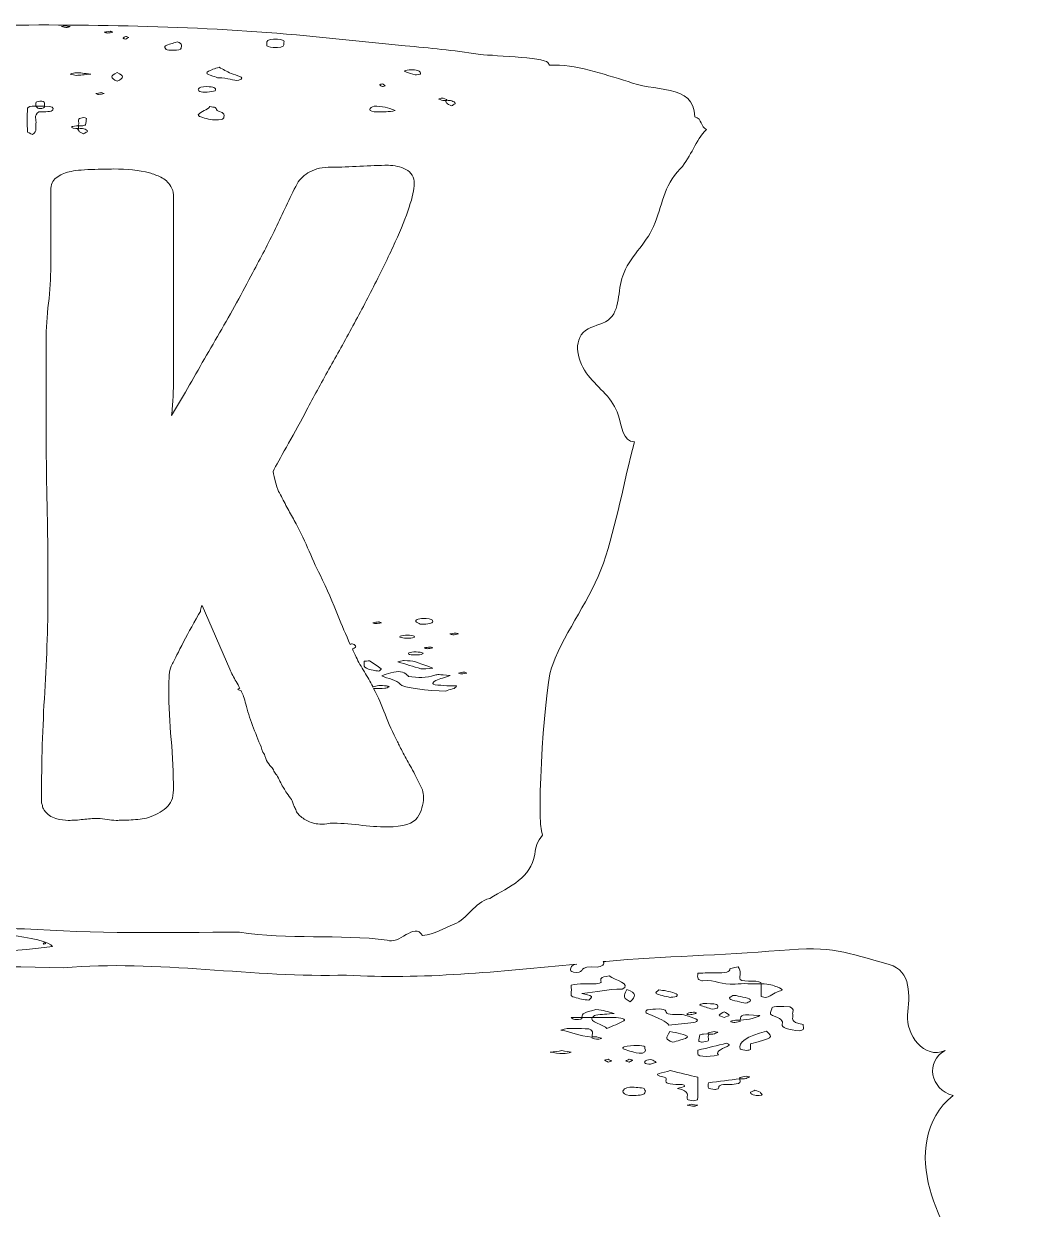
# Model space of a CAD drawing. Header units: inches. Extents: x 67 to 1013, y -929 to -151.
# Drawn here: x 740.3 to 1013, y -473.8 to -151.3 of the extents above; entities that cross this region are included whole.
import ezdxf

# ---------------------------------------------------------------- set-up
doc = ezdxf.new("R2010")
doc.units = ezdxf.units.IN
doc.header["$MEASUREMENT"] = 0
doc.layers.add('Layer 1', color=7, linetype='Continuous')

# ---------------------------------------------------------------- blocks, each defined once
blk = doc.blocks.new('block 4')
at = {"layer": 'Layer 1', "lineweight": 0}
for points, knots in [([(1012.5, -629.96), (1011.78, -626.87), (1009, -625.78), (1007.72, -622.73), (1003.47, -612.53), (999.82, -602.16), (995.98, -591.85), (994.46, -587.78), (992.94, -583.67), (992.43, -579.44), (991.95, -575.42), (992.4, -571.38), (992.85, -567.37), (994.36, -553.92), (995.87, -540.48), (997.38, -527.04), (998.61, -516.02), (999.83, -504.79), (996.82, -493.98), (994.38, -485.2), (989.21, -476.99), (986.76, -468.2), (984.31, -459.42), (985.12, -449.28), (993.08, -442.78), (986.86, -441.22), (985.48, -433.43), (990.93, -430.6), (985.17, -433.14), (980.2, -426.06), (980.72, -420.92), (981.23, -415.78), (981.92, -408.91), (975.68, -407.18), (963.5, -403.83), (960.82, -402.1), (945.95, -403.35), (930.23, -404.68), (914.3, -404.93), (898.63, -406.33), (898.4, -406.35), (898.15, -406.37), (897.92, -406.39), (898.18, -406.67), (898.19, -406.97), (897.77, -407.33), (897.53, -407.53), (896.61, -407.88), (896.32, -407.86), (890.79, -407.46), (893.08, -409.38), (890.63, -409.31), (888.2, -409.24), (889.18, -408.28), (889.28, -407.71), (889.32, -407.45), (890, -407.26), (890.69, -407.06), (870.16, -409.03), (848.07, -411.4), (828.09, -410.04), (803.21, -410.88), (776.37, -405.82), (751.09, -408.07), (730.82, -407.48), (707.94, -407.98), (688.48, -407.47), (655.62, -409.38), (622.65, -410.27), (589.72, -411.23), (558.66, -412.13), (527.84, -415.18), (496.66, -417.37), (462.99, -419.74), (429.22, -421.35), (395.43, -422.2), (363.04, -423.02), (326.98, -419.13), (295.25, -422.81), (296.63, -425.24), (324.65, -427.84), (325.87, -425.93), (322.81, -430.62), (311.11, -427.02), (305.05, -427.63), (281.5, -426.27), (254.71, -426.52), (230.16, -426.72), (213.32, -424.58), (195.42, -426.19), (178.66, -424.55), (174.75, -422.97), (169.22, -429.65), (166.38, -425.74), (162.03, -426.11), (159.04, -427.81), (155.36, -428.85), (150.56, -430.2), (148.48, -434.78), (142.94, -435.87), (135.78, -439.18), (128.67, -441.45), (127.27, -447.88), (127.13, -449.83), (126.44, -451.3), (124.54, -453.11), (127.14, -456.8), (123.5, -497.14), (121.03, -499.45), (116.43, -509.11), (107.6, -517.24), (103.39, -527.02), (98.81, -537.63), (96.21, -549.16), (92.57, -560.02), (96.55, -560.09), (97.08, -564.42), (98.21, -567.4), (99.86, -571.75), (105.03, -574.61), (108.71, -578.13), (112.39, -581.65), (114.24, -587.53), (109.63, -590.3), (107.32, -591.69), (104.06, -591.81), (101.74, -593.18), (97.32, -595.8), (98.49, -601.15), (96.65, -605.23), (94.41, -610.21), (88.61, -613.75), (85.91, -618.62), (82.76, -624.32), (82.66, -629.52), (76.58, -634.31), (72.6, -637.82), (71.41, -641.99), (67.43, -645.04), (69.76, -645.61), (68.74, -647.95), (71.54, -648.5), (71.49, -657.58), (86.7, -655.19), (94.76, -658.1), (103.45, -660.02), (113.04, -662.9), (122.11, -662.52), (122.11, -662.52), (122.7, -663.22), (122.7, -663.22), (123.92, -664.68), (143.84, -665.11), (146.99, -665.5), (155.57, -666.57), (163.86, -667.13), (172.44, -667.79), (190.82, -669.2), (209.1, -670.89), (227.54, -671.8), (264.33, -673.61), (301.23, -673.78), (338.08, -672.98), (412.22, -671.37), (486.09, -665.79), (560.01, -661.39), (624.31, -657.56), (688.81, -654.57), (753.33, -655.83), (790.03, -656.55), (826.77, -658.64), (863.48, -657.11), (899.99, -655.58), (937.35, -651.45), (973.52, -647.1), (978.97, -646.97), (983.95, -647.41), (989.51, -647.54), (992.02, -647.09), (998.41, -652.03), (999.03, -648.37), (1002.67, -650.07), (1004.08, -646.55), (1007.87, -647.08), (1004.65, -642.86), (1011.05, -641.49), (1012.43, -638.11), (1010.37, -635.39), (1013.01, -632.17), (1012.5, -629.96)], [0, 0, 0, 0, 1, 1, 1, 2, 2, 2, 3, 3, 3, 4, 4, 4, 5, 5, 5, 6, 6, 6, 7, 7, 7, 8, 8, 8, 9, 9, 9, 10, 10, 10, 11, 11, 11, 12, 12, 12, 13, 13, 13, 14, 14, 14, 15, 15, 15, 16, 16, 16, 17, 17, 17, 18, 18, 18, 19, 19, 19, 20, 20, 20, 21, 21, 21, 22, 22, 22, 23, 23, 23, 24, 24, 24, 25, 25, 25, 26, 26, 26, 27, 27, 27, 28, 28, 28, 29, 29, 29, 30, 30, 30, 31, 31, 31, 32, 32, 32, 33, 33, 33, 34, 34, 34, 35, 35, 35, 36, 36, 36, 37, 37, 37, 38, 38, 38, 39, 39, 39, 40, 40, 40, 41, 41, 41, 42, 42, 42, 43, 43, 43, 44, 44, 44, 45, 45, 45, 46, 46, 46, 47, 47, 47, 48, 48, 48, 49, 49, 49, 50, 50, 50, 51, 51, 51, 52, 52, 52, 53, 53, 53, 54, 54, 54, 55, 55, 55, 56, 56, 56, 57, 57, 57, 58, 58, 58, 59, 59, 59, 60, 60, 60, 61, 61, 61, 62, 62, 62, 63, 63, 63, 63]), ([(923.64, -409.54), (925.59, -409.49), (926.94, -409.39), (928.25, -409.42), (931.28, -409.49), (932.56, -409.17), (932.34, -408.36), (932.31, -408.24), (933.41, -408.1), (934.62, -407.82), (935.52, -409.05), (934.95, -410.16), (935.15, -411.28), (935.85, -412.05), (941.37, -411.23), (940.87, -412.44), (943.26, -412.36), (944.05, -412.93), (945.26, -413.27), (946.08, -413.5), (946.89, -414.11), (946.49, -414.21), (944.3, -414.75), (944.16, -415.62), (942.05, -416.18), (941.52, -416.03), (940.92, -415.94), (940.91, -415.85), (940.85, -414.71), (940.87, -413.58), (940.87, -412.44), (938.49, -412.44), (935.94, -412.3), (933.78, -412.48), (929.82, -412.81), (928.78, -411.25), (924.94, -411.63), (924.81, -411.65), (923.79, -411.26), (923.71, -411.05), (923.51, -410.58), (923.64, -410.09), (923.64, -409.54)], [0, 0, 0, 0, 1, 1, 1, 2, 2, 2, 3, 3, 3, 4, 4, 4, 5, 5, 5, 6, 6, 6, 7, 7, 7, 8, 8, 8, 9, 9, 9, 10, 10, 10, 11, 11, 11, 12, 12, 12, 13, 13, 13, 14, 14, 14, 14]), ([(889.19, -412.82), (891.29, -412.2), (893.85, -412.57), (896.03, -412.43), (896.61, -412.39), (897.41, -412.12), (897.38, -411.97), (897.12, -410.8), (897, -410.78), (899.52, -410.24), (901.12, -411.46), (905.81, -412.45), (903.07, -413.93), (898.94, -413.68), (896.27, -414.82), (892.11, -415.04), (893.08, -415.32), (894.41, -415.55), (894.71, -415.84), (895.01, -416.14), (894.3, -416.52), (894.03, -416.86), (893.36, -416.78), (892.51, -416.73), (892.04, -416.6), (890.83, -416.25), (889.01, -416.02), (889.15, -415.4), (889.34, -414.52), (889.19, -413.65), (889.19, -412.82)], [0, 0, 0, 0, 1, 1, 1, 2, 2, 2, 3, 3, 3, 4, 4, 4, 5, 5, 5, 6, 6, 6, 7, 7, 7, 8, 8, 8, 9, 9, 9, 10, 10, 10, 10]), ([(905.27, -417.29), (902.5, -416.03), (904.04, -414.96), (904.37, -413.96), (907.18, -414.94), (906.7, -415.94), (905.27, -417.29)], [0, 0, 0, 0, 1, 1, 1, 2, 2, 2, 2]), ([(913.05, -414.11), (913.69, -414.18), (914.48, -414.22), (914.96, -414.34), (916.58, -414.74), (918.74, -415.08), (917.81, -415.84), (917.29, -415.93), (916.29, -416.15), (916.11, -416.11), (914.7, -415.8), (913.12, -415.49), (912.3, -415.08), (911.84, -414.86), (912.75, -414.44), (913.05, -414.11)], [0, 0, 0, 0, 1, 1, 1, 2, 2, 2, 3, 3, 3, 4, 4, 4, 5, 5, 5, 5]), ([(937.08, -417.61), (937, -417.65), (936.25, -417.67), (936.17, -417.64), (934.96, -417.16), (932.1, -416.99), (932.29, -416.26), (932.35, -416.04), (932.84, -415.84), (933.14, -415.63), (933.47, -415.62), (934, -415.57), (934.08, -415.6), (935.3, -416.08), (938.15, -416.25), (937.96, -416.98), (937.91, -417.2), (937.45, -417.41), (937.08, -417.61)], [0, 0, 0, 0, 1, 1, 1, 2, 2, 2, 3, 3, 3, 4, 4, 4, 5, 5, 5, 6, 6, 6, 6]), ([(909.83, -419.55), (909.97, -419.42), (911.3, -419.34), (912.14, -419.28), (913.87, -419.18), (914.98, -419.48), (914.95, -419.85), (914.88, -420.73), (916.68, -420.85), (919.37, -420.81), (920.26, -420.8), (923.72, -422.07), (923.59, -422.35), (923.49, -422.56), (923.14, -422.88), (922.54, -422.96), (920.37, -423.24), (918.05, -423.44), (915.76, -423.68), (915.21, -422.79), (913.09, -421.75), (909.91, -420.54), (909.3, -420.31), (909.52, -419.86), (909.83, -419.55)], [0, 0, 0, 0, 1, 1, 1, 2, 2, 2, 3, 3, 3, 4, 4, 4, 5, 5, 5, 6, 6, 6, 7, 7, 7, 8, 8, 8, 8]), ([(928.99, -418.99), (928.97, -419.08), (928.38, -419.16), (927.64, -419.36), (926.48, -419), (925.23, -418.65), (924.23, -418.26), (924.03, -418.18), (924.81, -417.78), (925.07, -417.79), (926.34, -417.81), (928.02, -417.82), (928.72, -418.03), (929.37, -418.22), (929.04, -418.66), (928.99, -418.99)], [0, 0, 0, 0, 1, 1, 1, 2, 2, 2, 3, 3, 3, 4, 4, 4, 5, 5, 5, 5]), ([(949.46, -420.82), (949.71, -421.77), (948.35, -422.82), (952.35, -423.48), (951.92, -424.06), (953.31, -424.71), (951.43, -425.24), (948.37, -424.87), (946.17, -424.36), (946.62, -423.39), (947.03, -422.5), (946.11, -421.79), (943.94, -421.06), (942.8, -420.67), (943.7, -419.86), (943.75, -419.24), (943.81, -418.57), (943.84, -418.57), (948.68, -418.68), (950.22, -419.36), (949.27, -420.1), (949.46, -420.82)], [0, 0, 0, 0, 1, 1, 1, 2, 2, 2, 3, 3, 3, 4, 4, 4, 5, 5, 5, 6, 6, 6, 7, 7, 7, 7]), ([(898.92, -424.6), (898.18, -423.48), (893.88, -422.77), (894.94, -421.56), (894.94, -421.56), (892.07, -421.56), (892.07, -421.56), (892.17, -421.93), (891.88, -422.26), (890.16, -422.16), (889.69, -422.13), (889.51, -421.77), (889.19, -421.56), (889.19, -421.56), (892.07, -421.56), (892.07, -421.56), (892.39, -420.41), (892.39, -420.41), (895.89, -419.4), (898.15, -419.52), (899.06, -420.08), (900.91, -420.49), (899.1, -420.65), (897.41, -420.75), (895.92, -420.95), (895.35, -421.03), (895.25, -421.35), (894.94, -421.56), (896.84, -421.56), (898.75, -421.55), (900.65, -421.56), (902.72, -421.57), (904.35, -422.1), (903.52, -422.52), (902.14, -423.21), (900.56, -423.87), (898.92, -424.6)], [0, 0, 0, 0, 1, 1, 1, 2, 2, 2, 3, 3, 3, 4, 4, 4, 5, 5, 5, 6, 6, 6, 7, 7, 7, 8, 8, 8, 9, 9, 9, 10, 10, 10, 11, 11, 11, 12, 12, 12, 12]), ([(920.81, -420.47), (921.25, -420.32), (921.89, -420.22), (922.44, -420.1), (922.78, -420.19), (923.39, -420.31), (923.33, -420.34), (922.99, -420.5), (922.56, -420.67), (922.02, -420.79), (921.77, -420.84), (921.03, -420.84), (920.82, -420.78), (920.61, -420.73), (920.6, -420.53), (920.81, -420.47)], [0, 0, 0, 0, 1, 1, 1, 2, 2, 2, 3, 3, 3, 4, 4, 4, 5, 5, 5, 5]), ([(929.48, -420.98), (929.62, -420.66), (930.34, -420.35), (930.82, -420.04), (931.3, -420.35), (932.02, -420.66), (932.16, -420.98), (932.23, -421.16), (931.3, -421.36), (930.82, -421.56), (930.34, -421.36), (929.41, -421.16), (929.48, -420.98)], [0, 0, 0, 0, 1, 1, 1, 2, 2, 2, 3, 3, 3, 4, 4, 4, 4]), ([(935.13, -422.65), (934.56, -422.77), (933.7, -423.02), (933.47, -422.98), (931.75, -422.72), (932.93, -422.5), (933.87, -422.32), (934.15, -422.27), (934.87, -422.27), (935.08, -422.33), (935.29, -422.38), (935.13, -422.54), (935.13, -422.65)], [0, 0, 0, 0, 1, 1, 1, 2, 2, 2, 3, 3, 3, 4, 4, 4, 4]), ([(935.13, -422.32), (935.43, -420.7), (935.43, -420.7), (940.52, -421.08), (939.28, -421.66), (937.9, -422.2), (935.13, -422.32)], [0, 0, 0, 0, 1, 1, 1, 2, 2, 2, 2]), ([(893.96, -424.71), (895.76, -425.36), (894.66, -426.1), (894.97, -426.89), (894.98, -426.89), (894.98, -426.89), (894.98, -426.88), (895.2, -426.83), (895.79, -426.87), (896.22, -426.87), (896.66, -427.02), (897.6, -427.25), (897.46, -427.31), (896.45, -427.76), (895.63, -427.45), (894.97, -427.2), (894.82, -427.15), (894.82, -427.05), (894.89, -426.97), (891.11, -426.53), (889.31, -425.6), (886.42, -425.01), (888.56, -424.22), (891.37, -424.67), (893.96, -424.71)], [0, 0, 0, 0, 1, 1, 1, 2, 2, 2, 3, 3, 3, 4, 4, 4, 5, 5, 5, 6, 6, 6, 7, 7, 7, 8, 8, 8, 8]), ([(916.08, -425.37), (917.14, -425.61), (918.11, -425.79), (918.94, -426.01), (921.57, -426.72), (921.46, -426.99), (918.74, -427.79), (918.12, -427.97), (917.44, -428.13), (916.78, -428.31), (914.81, -427.39), (914.79, -427.39), (916.08, -425.37)], [0, 0, 0, 0, 1, 1, 1, 2, 2, 2, 3, 3, 3, 4, 4, 4, 4]), ([(929.07, -425.65), (928.73, -425.82), (928.3, -425.98), (927.77, -426.1), (927.51, -426.16), (926.78, -426.16), (926.56, -426.1), (926.35, -426.04), (926.34, -425.85), (926.55, -425.78), (926.99, -425.64), (927.63, -425.53), (928.19, -425.41), (928.52, -425.5), (929.13, -425.63), (929.07, -425.65)], [0, 0, 0, 0, 1, 1, 1, 2, 2, 2, 3, 3, 3, 4, 4, 4, 5, 5, 5, 5]), ([(938, -428.77), (938, -429.28), (938.05, -429.78), (937.95, -430.29), (937.94, -430.38), (937.19, -430.56), (937.01, -430.54), (936.33, -430.47), (935.25, -430.35), (935.2, -430.22), (934.49, -428.29), (936.96, -426.68), (942.36, -425.34), (944.17, -427.09), (944.17, -427.09), (938, -428.77)], [0, 0, 0, 0, 1, 1, 1, 2, 2, 2, 3, 3, 3, 4, 4, 4, 5, 5, 5, 5]), ([(923.63, -431.48), (923.69, -431.11), (923.64, -430.75), (923.64, -430.5), (926.44, -429.82), (928.99, -429.2), (931.42, -428.6), (931.6, -428.71), (932.41, -428.97), (932.18, -429.12), (930.88, -429.98), (928.17, -430.71), (929.23, -431.77), (929.29, -431.83), (927.15, -432.14), (925.99, -432.16), (924.51, -432.19), (923.56, -431.93), (923.63, -431.48)], [0, 0, 0, 0, 1, 1, 1, 2, 2, 2, 3, 3, 3, 4, 4, 4, 5, 5, 5, 6, 6, 6, 6]), ([(925.16, -426.12), (926.5, -425.98), (926.87, -426.11), (926.55, -426.47), (926.35, -426.7), (926.52, -426.95), (926.52, -427.19), (926.52, -427.43), (926.73, -427.69), (926.45, -427.91), (926.23, -428.08), (925.42, -428.2), (924.81, -428.31), (924.75, -428.32), (923.92, -428.16), (923.93, -428.07), (923.94, -427.5), (924.03, -426.92), (924.21, -426.35), (924.24, -426.27), (924.77, -426.16), (925.16, -426.12)], [0, 0, 0, 0, 1, 1, 1, 2, 2, 2, 3, 3, 3, 4, 4, 4, 5, 5, 5, 6, 6, 6, 7, 7, 7, 7]), ([(886.68, -430.61), (887.74, -430.79), (888.47, -430.92), (889.19, -431.05), (888.47, -431.17), (887.69, -431.42), (887.03, -431.4), (885.8, -431.36), (884.64, -431.17), (883.45, -431.05), (884.58, -430.89), (885.71, -430.74), (886.68, -430.61)], [0, 0, 0, 0, 1, 1, 1, 2, 2, 2, 3, 3, 3, 4, 4, 4, 4]), ([(909.19, -429.54), (909.18, -430.13), (909.88, -430.75), (908.61, -431.33), (905.98, -431.2), (905.03, -430.63), (903.62, -430.24), (903.16, -430.11), (903.19, -429.65), (903.65, -429.55), (904.58, -429.34), (905.94, -429.21), (907.17, -429.17), (907.82, -429.16), (909.19, -429.41), (909.19, -429.54)], [0, 0, 0, 0, 1, 1, 1, 2, 2, 2, 3, 3, 3, 4, 4, 4, 5, 5, 5, 5]), ([(900.14, -433.45), (900.19, -433.52), (899.56, -433.62), (899.24, -433.7), (898.9, -433.54), (898.55, -433.37), (898.22, -433.21), (898.61, -433.11), (898.92, -433.03), (899.24, -432.94), (899.56, -433.11), (899.99, -433.28), (900.14, -433.45)], [0, 0, 0, 0, 1, 1, 1, 2, 2, 2, 3, 3, 3, 4, 4, 4, 4]), ([(904.09, -433.45), (904.24, -433.28), (904.67, -433.11), (904.98, -432.94), (905.3, -433.03), (905.62, -433.11), (906.01, -433.21), (905.67, -433.37), (905.33, -433.54), (904.98, -433.7), (904.67, -433.62), (904.03, -433.52), (904.09, -433.45)], [0, 0, 0, 0, 1, 1, 1, 2, 2, 2, 3, 3, 3, 4, 4, 4, 4]), ([(910.22, -433.09), (910.44, -433.04), (911.08, -433.04), (911.14, -433.07), (911.55, -433.27), (911.84, -433.48), (912.36, -433.81), (911.75, -433.97), (910.78, -434.35), (910.31, -434.31), (908.76, -434.18), (908.78, -433.37), (910.22, -433.09)], [0, 0, 0, 0, 1, 1, 1, 2, 2, 2, 3, 3, 3, 4, 4, 4, 4]), ([(923.6, -443.95), (923.6, -444.03), (922.95, -444.11), (922.53, -444.22), (922, -444.12), (920.89, -444.03), (920.85, -443.91), (920.48, -442.85), (921.81, -441.7), (918.11, -440.86), (918.78, -440.69), (919.66, -440.53), (920.04, -440.32), (920.25, -440.2), (919.66, -439.82), (919.42, -439.82), (916.88, -439.81), (914.76, -439.75), (914.99, -438.84), (915.09, -438.49), (915.26, -437.94), (914.52, -437.8), (910.27, -436.96), (914.43, -436.66), (916.15, -436.02), (918.96, -436.71), (921.39, -437.3), (923.64, -437.85), (923.64, -439.94), (923.66, -441.94), (923.6, -443.95)], [0, 0, 0, 0, 1, 1, 1, 2, 2, 2, 3, 3, 3, 4, 4, 4, 5, 5, 5, 6, 6, 6, 7, 7, 7, 8, 8, 8, 9, 9, 9, 10, 10, 10, 10]), ([(926.52, -439.36), (929.57, -438.97), (932.33, -438.61), (935.13, -438.24), (934.92, -438.94), (936.35, -439.82), (931.45, -439.81), (928.99, -439.8), (929.47, -440.49), (929.21, -440.95), (929.16, -441.05), (928.36, -441.22), (928.28, -441.2), (927.64, -441.09), (926.66, -440.96), (926.59, -440.8), (926.38, -440.32), (926.52, -439.82), (926.52, -439.36)], [0, 0, 0, 0, 1, 1, 1, 2, 2, 2, 3, 3, 3, 4, 4, 4, 5, 5, 5, 6, 6, 6, 6]), ([(935.16, -437.93), (935.6, -437.78), (936.24, -437.68), (936.8, -437.56), (937.13, -437.65), (937.74, -437.77), (937.68, -437.8), (937.34, -437.97), (936.92, -438.13), (936.38, -438.25), (936.13, -438.31), (935.39, -438.3), (935.17, -438.25), (934.96, -438.19), (934.96, -438), (935.16, -437.93)], [0, 0, 0, 0, 1, 1, 1, 2, 2, 2, 3, 3, 3, 4, 4, 4, 5, 5, 5, 5]), ([(905.11, -440.57), (905.94, -440.45), (907.71, -440.65), (908.79, -440.83), (909.29, -440.91), (909.15, -441.26), (909.37, -441.63), (909.24, -441.86), (909.44, -442.31), (908.69, -442.53), (907.98, -442.75), (905.86, -442.91), (905.06, -442.78), (902.64, -442.4), (902.68, -440.93), (905.11, -440.57)], [0, 0, 0, 0, 1, 1, 1, 2, 2, 2, 3, 3, 3, 4, 4, 4, 5, 5, 5, 5]), ([(939.55, -442.79), (938.95, -442.77), (938.44, -442.48), (938.03, -442.29), (937.84, -442.2), (938, -442.06), (938, -441.94), (938.39, -441.75), (938.79, -441.55), (939.19, -441.36), (939.75, -441.61), (940.72, -441.86), (940.74, -442.11), (940.77, -442.32), (942.2, -442.9), (939.55, -442.79)], [0, 0, 0, 0, 1, 1, 1, 2, 2, 2, 3, 3, 3, 4, 4, 4, 5, 5, 5, 5]), ([(923.64, -445.47), (923.33, -445.56), (922.94, -445.72), (922.7, -445.71), (922.03, -445.67), (921.41, -445.56), (920.77, -445.47), (921.09, -445.39), (921.41, -445.3), (921.8, -445.2), (922.4, -445.29), (923.02, -445.38), (923.64, -445.47)], [0, 0, 0, 0, 1, 1, 1, 2, 2, 2, 3, 3, 3, 4, 4, 4, 4])]:
    blk.add_open_spline(points, degree=3, knots=knots, dxfattribs=at)
blk = doc.blocks.new('block 5')
at = {"layer": 'Layer 1', "lineweight": 0}
for points, knots in [([(922.82, -176.57), (922.86, -167.49), (910.98, -169.88), (904.68, -166.97), (897.9, -165.05), (890.41, -162.17), (883.32, -162.55), (883.32, -162.55), (882.87, -161.85), (882.87, -161.85), (881.91, -160.38), (866.35, -159.96), (863.89, -159.57), (857.2, -158.5), (850.72, -157.94), (844.02, -157.28), (829.67, -155.87), (815.39, -154.18), (800.99, -153.27), (772.25, -151.46), (743.44, -151.28), (714.66, -152.09), (691.28, -152.74), (667.94, -154.05), (644.62, -155.66), (646.28, -155.84), (647.06, -156.32), (648.08, -156.67), (648.45, -156.8), (648.43, -157.26), (648.06, -157.37), (647.3, -157.57), (646.2, -157.71), (645.2, -157.74), (644.67, -157.76), (643.56, -157.5), (643.57, -157.37), (643.57, -156.83), (643.1, -156.25), (643.86, -155.71), (609.66, -158.07), (575.51, -161.07), (541.34, -163.68), (491.12, -167.51), (440.75, -170.49), (390.36, -169.23), (361.7, -168.52), (333.01, -166.43), (304.34, -167.96), (275.82, -169.48), (246.65, -173.62), (218.4, -177.96), (214.14, -178.09), (210.26, -177.66), (205.91, -177.53), (203.95, -177.97), (198.96, -173.04), (198.48, -176.7), (195.63, -175), (194.53, -178.52), (191.58, -177.99), (194.09, -182.21), (189.09, -183.58), (188.02, -186.96), (189.62, -189.68), (187.56, -192.9), (187.96, -195.11), (188.52, -198.19), (190.69, -199.29), (191.69, -202.34), (195.01, -212.53), (197.86, -222.91), (200.86, -233.21), (201.33, -234.85), (201.8, -236.49), (202.22, -238.14), (203.21, -237.74), (204.2, -237.33), (205.28, -236.89), (207.37, -237.82), (206.35, -238.59), (206.72, -239.47), (205.58, -239.19), (204.69, -238.99), (203.87, -238.77), (203.33, -238.63), (202.85, -238.45), (202.25, -238.25), (202.87, -240.68), (203.4, -243.13), (203.63, -245.63), (204, -249.64), (203.65, -253.69), (203.3, -257.7), (202.12, -271.14), (200.95, -284.59), (199.77, -298.03), (198.81, -309.05), (197.85, -320.27), (200.2, -331.08), (202.11, -339.87), (206.15, -348.08), (208.06, -356.87), (209.97, -365.65), (209.34, -375.79), (203.12, -382.28), (207.98, -383.85), (209.06, -391.64), (204.81, -394.47), (209.3, -391.93), (213.18, -399.01), (212.78, -404.15), (212.38, -409.29), (211.84, -416.16), (216.71, -417.88), (226.23, -421.24), (228.32, -422.97), (239.93, -421.72), (252.21, -420.39), (264.65, -420.13), (276.89, -418.74), (294.6, -416.73), (314.34, -413.49), (331.98, -415.03), (351.41, -414.19), (372.37, -419.25), (392.11, -416.99), (407.94, -417.58), (425.81, -417.09), (441.01, -417.6), (466.67, -415.69), (492.42, -414.79), (518.13, -413.84), (542.39, -412.94), (566.46, -409.89), (590.81, -407.7), (617.11, -405.33), (643.48, -403.72), (669.87, -402.87), (695.17, -402.05), (723.33, -405.94), (748.11, -402.26), (747.03, -399.83), (725.15, -397.22), (724.2, -399.13), (726.58, -394.45), (735.72, -398.04), (740.45, -397.44), (758.84, -398.8), (779.77, -398.55), (798.94, -398.35), (812.09, -400.49), (826.07, -398.88), (839.16, -400.52), (842.21, -402.1), (846.53, -395.42), (848.75, -399.33), (852.15, -398.96), (854.49, -397.25), (857.36, -396.22), (861.1, -394.86), (862.73, -390.29), (867.06, -389.2), (872.65, -385.89), (878.2, -383.61), (879.3, -377.19), (879.4, -375.23), (879.95, -373.76), (881.43, -371.96), (879.4, -368.27), (882.24, -327.93), (884.17, -325.62), (887.76, -315.96), (894.66, -307.83), (897.95, -298.04), (901.52, -287.43), (903.56, -275.91), (906.39, -265.05), (903.29, -264.98), (902.87, -260.65), (901.99, -257.67), (900.7, -253.31), (896.66, -250.46), (893.79, -246.94), (890.92, -243.42), (889.47, -237.54), (893.07, -234.76), (894.88, -233.37), (897.42, -233.26), (899.23, -231.89), (902.69, -229.27), (901.77, -223.92), (903.21, -219.83), (904.96, -214.85), (909.49, -211.32), (911.59, -206.44), (914.05, -200.74), (914.14, -195.54), (918.88, -190.76), (921.99, -187.25), (922.92, -183.08), (926.03, -180.02), (924.21, -179.45), (925, -177.12), (922.82, -176.57)], [0, 0, 0, 0, 1, 1, 1, 2, 2, 2, 3, 3, 3, 4, 4, 4, 5, 5, 5, 6, 6, 6, 7, 7, 7, 8, 8, 8, 9, 9, 9, 10, 10, 10, 11, 11, 11, 12, 12, 12, 13, 13, 13, 14, 14, 14, 15, 15, 15, 16, 16, 16, 17, 17, 17, 18, 18, 18, 19, 19, 19, 20, 20, 20, 21, 21, 21, 22, 22, 22, 23, 23, 23, 24, 24, 24, 25, 25, 25, 26, 26, 26, 27, 27, 27, 28, 28, 28, 29, 29, 29, 30, 30, 30, 31, 31, 31, 32, 32, 32, 33, 33, 33, 34, 34, 34, 35, 35, 35, 36, 36, 36, 37, 37, 37, 38, 38, 38, 39, 39, 39, 40, 40, 40, 41, 41, 41, 42, 42, 42, 43, 43, 43, 44, 44, 44, 45, 45, 45, 46, 46, 46, 47, 47, 47, 48, 48, 48, 49, 49, 49, 50, 50, 50, 51, 51, 51, 52, 52, 52, 53, 53, 53, 54, 54, 54, 55, 55, 55, 56, 56, 56, 57, 57, 57, 58, 58, 58, 59, 59, 59, 60, 60, 60, 61, 61, 61, 62, 62, 62, 63, 63, 63, 64, 64, 64, 65, 65, 65, 66, 66, 66, 67, 67, 67, 68, 68, 68, 68]), ([(751.31, -151.83), (751.86, -151.87), (752.35, -151.99), (752.87, -152.07), (752.61, -152.16), (752.35, -152.24), (752.04, -152.34), (751.56, -152.25), (751.05, -152.16), (750.54, -152.07), (750.8, -151.99), (751.12, -151.82), (751.31, -151.83)], [0, 0, 0, 0, 1, 1, 1, 2, 2, 2, 3, 3, 3, 4, 4, 4, 4]), ([(763.74, -153.35), (763.93, -153.34), (764.25, -153.5), (764.51, -153.59), (763.99, -153.67), (763.49, -153.79), (762.95, -153.83), (762.75, -153.84), (762.44, -153.67), (762.18, -153.59), (762.7, -153.5), (763.2, -153.39), (763.74, -153.35)], [0, 0, 0, 0, 1, 1, 1, 2, 2, 2, 3, 3, 3, 4, 4, 4, 4]), ([(768, -154.73), (768.26, -154.81), (768.52, -154.9), (768.83, -155), (768.56, -155.16), (768.28, -155.32), (768, -155.49), (767.74, -155.4), (767.23, -155.3), (767.27, -155.24), (767.39, -155.06), (767.74, -154.9), (768, -154.73)], [0, 0, 0, 0, 1, 1, 1, 2, 2, 2, 3, 3, 3, 4, 4, 4, 4]), ([(778.86, -157.3), (779.6, -156.9), (780.9, -156.59), (781.96, -156.25), (783.82, -156.7), (783.07, -157.36), (783.07, -157.93), (783.07, -158.31), (782.28, -158.61), (780.89, -158.52), (780.21, -158.48), (779.15, -158.42), (779.01, -158.28), (778.68, -157.98), (778.42, -157.55), (778.86, -157.3)], [0, 0, 0, 0, 1, 1, 1, 2, 2, 2, 3, 3, 3, 4, 4, 4, 5, 5, 5, 5]), ([(806.4, -156.63), (806.4, -156.5), (806.38, -156.38), (806.41, -156.25), (806.5, -155.69), (807.66, -155.37), (809.3, -155.49), (810.46, -155.58), (811.27, -155.79), (811.08, -156.25), (810.97, -156.5), (811.09, -156.75), (811.05, -157), (810.97, -157.56), (809.8, -157.88), (808.16, -157.76), (807, -157.67), (806.15, -157.46), (806.39, -157), (806.46, -156.88), (806.4, -156.75), (806.4, -156.63)], [0, 0, 0, 0, 1, 1, 1, 2, 2, 2, 3, 3, 3, 4, 4, 4, 5, 5, 5, 6, 6, 6, 7, 7, 7, 7]), ([(791.75, -163.69), (792.27, -163.5), (792.83, -163.33), (793.43, -163.14), (794.5, -163.7), (795.47, -164.29), (796.66, -164.82), (797.9, -165.38), (801.02, -165.86), (798.79, -166.6), (797.42, -167.05), (795.71, -165.83), (793.34, -166.01), (792.95, -166.04), (792.32, -165.67), (791.72, -165.51), (789.54, -164.94), (789.56, -164.47), (791.75, -163.69)], [0, 0, 0, 0, 1, 1, 1, 2, 2, 2, 3, 3, 3, 4, 4, 4, 5, 5, 5, 6, 6, 6, 6]), ([(847.5, -164.01), (848.14, -164.19), (848.15, -164.64), (848.22, -164.98), (848.23, -165.05), (846.99, -165.25), (846.76, -165.2), (845.86, -164.99), (845.13, -164.71), (844.35, -164.45), (844.12, -164.37), (843.93, -164.28), (843.72, -164.19), (844.83, -163.77), (846.3, -163.66), (847.5, -164.01)], [0, 0, 0, 0, 1, 1, 1, 2, 2, 2, 3, 3, 3, 4, 4, 4, 5, 5, 5, 5]), ([(758.56, -164.98), (756.62, -165.17), (755.63, -165.32), (754.63, -165.33), (754.06, -165.34), (753.46, -165.1), (752.87, -164.98), (753.46, -164.85), (754.06, -164.62), (754.63, -164.62), (755.63, -164.63), (756.61, -164.79), (758.56, -164.98)], [0, 0, 0, 0, 1, 1, 1, 2, 2, 2, 3, 3, 3, 4, 4, 4, 4]), ([(765.67, -164.59), (767.62, -165.36), (767.62, -166.12), (765.67, -166.89), (763.72, -166.12), (763.72, -165.36), (765.67, -164.59)], [0, 0, 0, 0, 1, 1, 1, 2, 2, 2, 2]), ([(837.82, -167.63), (838.08, -167.8), (838.43, -167.97), (838.55, -168.14), (838.59, -168.21), (838.08, -168.31), (837.82, -168.39), (837.56, -168.23), (837.22, -168.06), (837.1, -167.88), (837.05, -167.82), (837.56, -167.72), (837.82, -167.63)], [0, 0, 0, 0, 1, 1, 1, 2, 2, 2, 3, 3, 3, 4, 4, 4, 4]), ([(761.35, -170.02), (761.66, -170.12), (761.92, -170.21), (762.18, -170.29), (761.66, -170.38), (761.17, -170.49), (760.62, -170.53), (760.43, -170.54), (760.11, -170.38), (759.85, -170.29), (760.36, -170.2), (760.86, -170.11), (761.35, -170.02)], [0, 0, 0, 0, 1, 1, 1, 2, 2, 2, 3, 3, 3, 4, 4, 4, 4]), ([(787.81, -168.98), (788.02, -168.6), (788.63, -168.35), (790.08, -168.38), (791.84, -168.43), (792.69, -168.73), (792.36, -169.51), (791.82, -169.61), (791.01, -169.86), (790.13, -169.89), (788.39, -169.96), (787.46, -169.57), (787.81, -168.98)], [0, 0, 0, 0, 1, 1, 1, 2, 2, 2, 3, 3, 3, 4, 4, 4, 4]), ([(743.57, -178.48), (743.34, -179.42), (744.08, -180.41), (742.67, -181.46), (741.97, -181.08), (741.29, -180.88), (741.28, -180.68), (741.2, -178.55), (741.18, -176.43), (741.28, -174.3), (741.3, -173.91), (742.11, -173.62), (743.56, -173.71), (743.56, -173.34), (743.44, -172.96), (743.63, -172.6), (743.7, -172.48), (744.59, -172.38), (745.14, -172.34), (745.31, -172.32), (745.83, -172.5), (745.85, -172.59), (745.94, -172.96), (745.89, -173.34), (745.89, -173.71), (748.14, -173.65), (748.39, -174.17), (748.17, -174.67), (747.88, -175.33), (746.11, -175.24), (744.4, -175.24), (742.8, -176.27), (743.84, -177.4), (743.57, -178.48)], [0, 0, 0, 0, 1, 1, 1, 2, 2, 2, 3, 3, 3, 4, 4, 4, 5, 5, 5, 6, 6, 6, 7, 7, 7, 8, 8, 8, 9, 9, 9, 10, 10, 10, 11, 11, 11, 11]), ([(790.87, -173.84), (791.39, -173.93), (792.19, -173.97), (792.38, -174.11), (792.81, -174.41), (792.61, -174.9), (793.27, -175.07), (795.09, -175.54), (794.83, -176.13), (794.73, -176.72), (794.7, -176.94), (794.43, -177.29), (794.01, -177.33), (793.08, -177.44), (791.56, -177.54), (791.06, -177.38), (789.8, -176.98), (787.78, -176.72), (787.73, -176.04), (788.41, -175.22), (790.28, -174.63), (790.87, -173.84)], [0, 0, 0, 0, 1, 1, 1, 2, 2, 2, 3, 3, 3, 4, 4, 4, 5, 5, 5, 6, 6, 6, 7, 7, 7, 7]), ([(835.63, -173.75), (836.38, -173.64), (837.72, -173.82), (838.59, -173.99), (839.53, -174.17), (840.22, -174.49), (841.32, -174.85), (839.57, -175.42), (837.99, -175.15), (836.58, -175.23), (835.17, -175.3), (834.38, -175.01), (834.41, -174.63), (834.44, -174.32), (834.93, -173.85), (835.63, -173.75)], [0, 0, 0, 0, 1, 1, 1, 2, 2, 2, 3, 3, 3, 4, 4, 4, 5, 5, 5, 5]), ([(855.25, -171.86), (855.42, -171.93), (855.41, -172.12), (855.24, -172.18), (855.07, -172.23), (854.59, -172.19), (854.24, -172.19), (853.88, -172.04), (853.12, -171.81), (853.23, -171.75), (854.05, -171.3), (854.71, -171.61), (855.25, -171.86)], [0, 0, 0, 0, 1, 1, 1, 2, 2, 2, 3, 3, 3, 4, 4, 4, 4]), ([(856.35, -172.21), (856.84, -172.24), (857.25, -172.53), (857.58, -172.72), (857.73, -172.81), (857.61, -172.95), (857.61, -173.07), (857.29, -173.26), (856.96, -173.45), (856.64, -173.64), (856.19, -173.4), (855.4, -173.15), (855.38, -172.9), (855.36, -172.68), (854.2, -172.1), (856.35, -172.21)], [0, 0, 0, 0, 1, 1, 1, 2, 2, 2, 3, 3, 3, 4, 4, 4, 5, 5, 5, 5]), ([(755.2, -177.94), (755.2, -177.7), (755.03, -177.44), (755.25, -177.23), (755.43, -177.06), (756.08, -176.94), (756.58, -176.82), (756.63, -176.81), (757.3, -176.98), (757.3, -177.06), (757.29, -177.64), (757.21, -178.21), (757.07, -178.78), (757.05, -178.87), (756.61, -178.98), (756.3, -179.02), (755.21, -179.15), (754.91, -179.03), (755.17, -178.66), (755.33, -178.43), (755.2, -178.18), (755.2, -177.94)], [0, 0, 0, 0, 1, 1, 1, 2, 2, 2, 3, 3, 3, 4, 4, 4, 5, 5, 5, 6, 6, 6, 7, 7, 7, 7]), ([(755.2, -179.02), (755.2, -179.02), (755.2, -179.78), (755.2, -179.78), (754.07, -179.81), (753.04, -179.73), (753.35, -179.28), (753.44, -179.16), (754.56, -179.11), (755.2, -179.02)], [0, 0, 0, 0, 1, 1, 1, 2, 2, 2, 3, 3, 3, 3]), ([(756.27, -179.8), (756.76, -179.83), (757.17, -180.12), (757.5, -180.31), (757.65, -180.4), (757.53, -180.54), (757.53, -180.66), (757.21, -180.85), (756.88, -181.04), (756.56, -181.24), (756.11, -180.99), (755.32, -180.74), (755.3, -180.49), (755.28, -180.28), (754.12, -179.69), (756.27, -179.8)], [0, 0, 0, 0, 1, 1, 1, 2, 2, 2, 3, 3, 3, 4, 4, 4, 5, 5, 5, 5]), ([(847.37, -367.22), (846.28, -368.9), (843.56, -369.73), (839.21, -369.73), (836.7, -369.73), (834.1, -369.56), (831.43, -369.23), (828.75, -368.9), (826.16, -368.73), (823.65, -368.73), (823.15, -368.9), (822.4, -368.98), (821.39, -368.98), (819.89, -368.98), (818.63, -368.73), (817.63, -368.23), (816.62, -367.72), (815.79, -367.14), (815.12, -366.47), (814.78, -366.14), (814.53, -365.76), (814.37, -365.34), (814.2, -364.92), (814.03, -364.55), (813.86, -364.21), (813.7, -363.88), (813.57, -363.54), (813.49, -363.21), (813.4, -362.87), (813.19, -362.45), (812.86, -361.95), (811.86, -360.61), (811.19, -359.61), (810.85, -358.94), (810.52, -358.44), (810.23, -357.9), (809.97, -357.31), (809.72, -356.72), (809.43, -356.18), (809.1, -355.68), (808.76, -355.34), (808.51, -354.97), (808.34, -354.55), (808.18, -354.13), (807.92, -353.75), (807.59, -353.42), (807.09, -352.92), (806.67, -352.33), (806.34, -351.66), (806.17, -351.33), (806.04, -350.99), (805.96, -350.66), (805.87, -350.33), (805.66, -349.9), (805.33, -349.4), (804.66, -347.57), (803.91, -345.64), (803.07, -343.63), (802.23, -341.62), (801.57, -339.66), (801.07, -337.73), (800.57, -335.81), (800.14, -334.43), (799.81, -333.59), (799.69, -333.31), (799.51, -333.04), (799.38, -332.76), (799.09, -332.64), (798.82, -332.52), (798.5, -332.39), (798.56, -332.27), (798.75, -332.16), (799.02, -332.07), (798.7, -331.44), (798.42, -330.8), (798.05, -330.2), (797.38, -329.12), (796.8, -327.99), (796.3, -326.82), (796.3, -326.82), (788.77, -309.5), (788.77, -309.5), (788.6, -309.84), (788.48, -310.26), (788.39, -310.76), (788.31, -311.26), (788.1, -311.68), (787.77, -312.01), (786.09, -315.02), (784.59, -317.83), (783.25, -320.42), (781.91, -323.02), (781.07, -324.65), (780.74, -325.31), (780.24, -326.31), (779.94, -327.36), (779.86, -328.45), (779.77, -329.54), (779.74, -330.83), (779.74, -332.34), (779.74, -336.86), (779.94, -341.42), (780.36, -346.01), (780.78, -350.62), (780.99, -355.18), (780.99, -359.69), (780.99, -361.87), (780.32, -363.5), (778.98, -364.58), (777.64, -365.68), (776.05, -366.55), (774.21, -367.22), (772.71, -367.56), (771.12, -367.77), (769.45, -367.85), (767.77, -367.93), (766.43, -367.97), (765.43, -367.97), (764.59, -367.97), (763.76, -367.89), (762.92, -367.72), (762.08, -367.56), (761.25, -367.47), (760.41, -367.47), (759.07, -367.47), (757.73, -367.56), (756.4, -367.72), (755.06, -367.89), (753.72, -367.97), (752.38, -367.97), (751.38, -367.97), (750.25, -367.81), (748.99, -367.47), (747.74, -367.14), (746.69, -366.38), (745.86, -365.21), (745.52, -364.71), (745.36, -364.34), (745.36, -364.08), (745.36, -363.83), (745.27, -363.54), (745.1, -363.21), (745.1, -363.21), (745.1, -361.7), (745.1, -361.7), (745.1, -352.16), (745.39, -342.63), (745.98, -333.09), (746.57, -323.55), (746.86, -314.02), (746.86, -304.48), (746.86, -296.95), (746.78, -289.43), (746.61, -281.9), (746.44, -274.37), (746.36, -266.84), (746.36, -259.31), (746.36, -259.31), (746.36, -237.48), (746.36, -237.48), (746.36, -234.13), (746.57, -230.75), (746.99, -227.31), (747.4, -223.89), (747.61, -220.5), (747.61, -217.15), (747.61, -217.15), (747.61, -196.58), (747.61, -196.58), (747.61, -195.07), (748.11, -193.94), (749.12, -193.19), (750.12, -192.43), (751.29, -191.89), (752.63, -191.56), (753.97, -191.22), (755.98, -191.01), (758.65, -190.93), (761.33, -190.85), (763.34, -190.8), (764.68, -190.8), (768.36, -190.8), (771.62, -191.14), (774.46, -191.81), (775.47, -192.14), (776.51, -192.56), (777.6, -193.06), (778.69, -193.56), (779.57, -194.4), (780.24, -195.57), (780.74, -196.24), (780.99, -196.99), (780.99, -197.83), (780.99, -197.83), (780.99, -248.02), (780.99, -248.02), (780.99, -249.69), (780.95, -251.33), (780.87, -252.91), (780.78, -254.51), (780.65, -256.14), (780.49, -257.81), (780.49, -257.81), (784.25, -251.53), (784.25, -251.53), (787.26, -246.18), (790.36, -240.79), (793.54, -235.35), (796.71, -229.91), (799.73, -224.43), (802.57, -218.91), (804.74, -215.06), (806.79, -211.09), (808.72, -206.99), (810.64, -202.89), (812.61, -198.83), (814.62, -194.82), (815.45, -193.48), (816.62, -192.39), (818.13, -191.56), (819.64, -190.72), (821.56, -190.3), (823.9, -190.3), (826.41, -190.3), (829.01, -190.22), (831.68, -190.05), (834.36, -189.88), (836.95, -189.8), (839.46, -189.8), (841.13, -189.8), (842.73, -190.17), (844.23, -190.93), (845.74, -191.68), (846.49, -192.98), (846.49, -194.82), (846.49, -196.32), (846.02, -198.46), (845.11, -201.22), (844.19, -203.98), (842.93, -207.11), (841.34, -210.63), (839.75, -214.14), (837.91, -217.95), (835.82, -222.05), (833.73, -226.15), (831.6, -230.2), (829.42, -234.22), (827.25, -238.23), (825.07, -242.16), (822.9, -246.01), (820.72, -249.86), (818.71, -253.54), (816.88, -257.05), (815.03, -260.57), (813.32, -263.7), (811.73, -266.46), (810.14, -269.23), (808.93, -271.44), (808.09, -273.12), (808.26, -273.78), (808.51, -274.83), (808.84, -276.25), (809.18, -277.67), (809.51, -278.55), (809.85, -278.89), (810.52, -280.23), (811.19, -281.52), (811.86, -282.78), (812.52, -284.03), (813.19, -285.25), (813.86, -286.41), (815.2, -288.76), (816.41, -291.23), (817.5, -293.82), (818.59, -296.41), (819.72, -298.88), (820.89, -301.22), (822.73, -305.07), (824.36, -308.79), (825.79, -312.39), (826.78, -314.9), (827.91, -317.49), (829.1, -320.12), (829.22, -320.05), (829.31, -319.99), (829.43, -319.92), (829.69, -320.01), (830.09, -320.08), (830.19, -320.18), (830.41, -320.4), (830.67, -320.65), (830.53, -320.86), (830.43, -321.03), (830.02, -321.18), (829.66, -321.33), (830, -322.08), (830.32, -322.8), (830.68, -323.55), (831.34, -324.9), (832.1, -326.23), (832.94, -327.57), (833.77, -328.91), (834.52, -330.25), (835.19, -331.59), (835.22, -331.63), (835.24, -331.68), (835.26, -331.73), (835.26, -331.73), (835.26, -331.73), (835.26, -331.73), (836.15, -331.24), (837.5, -331.24), (838.93, -331.38), (839.23, -331.41), (839.7, -331.59), (839.66, -331.61), (839.33, -331.78), (838.95, -332.02), (838.48, -332.05), (837.5, -332.11), (836.46, -332.07), (835.43, -332.07), (836.66, -334.42), (837.72, -336.77), (838.58, -339.11), (839.5, -341.62), (840.63, -344.13), (841.97, -346.64), (842.3, -347.31), (842.81, -348.32), (843.48, -349.65), (844.14, -350.99), (844.89, -352.33), (845.74, -353.67), (846.57, -355.34), (847.32, -356.85), (847.99, -358.19), (847.99, -358.19), (848.75, -359.69), (848.75, -359.69), (848.91, -360.36), (849, -361.03), (849, -361.7), (849, -363.71), (848.45, -365.55), (847.37, -367.22)], [0, 0, 0, 0, 1, 1, 1, 2, 2, 2, 3, 3, 3, 4, 4, 4, 5, 5, 5, 6, 6, 6, 7, 7, 7, 8, 8, 8, 9, 9, 9, 10, 10, 10, 11, 11, 11, 12, 12, 12, 13, 13, 13, 14, 14, 14, 15, 15, 15, 16, 16, 16, 17, 17, 17, 18, 18, 18, 19, 19, 19, 20, 20, 20, 21, 21, 21, 22, 22, 22, 23, 23, 23, 24, 24, 24, 25, 25, 25, 26, 26, 26, 27, 27, 27, 28, 28, 28, 29, 29, 29, 30, 30, 30, 31, 31, 31, 32, 32, 32, 33, 33, 33, 34, 34, 34, 35, 35, 35, 36, 36, 36, 37, 37, 37, 38, 38, 38, 39, 39, 39, 40, 40, 40, 41, 41, 41, 42, 42, 42, 43, 43, 43, 44, 44, 44, 45, 45, 45, 46, 46, 46, 47, 47, 47, 48, 48, 48, 49, 49, 49, 50, 50, 50, 51, 51, 51, 52, 52, 52, 53, 53, 53, 54, 54, 54, 55, 55, 55, 56, 56, 56, 57, 57, 57, 58, 58, 58, 59, 59, 59, 60, 60, 60, 61, 61, 61, 62, 62, 62, 63, 63, 63, 64, 64, 64, 65, 65, 65, 66, 66, 66, 67, 67, 67, 68, 68, 68, 69, 69, 69, 70, 70, 70, 71, 71, 71, 72, 72, 72, 73, 73, 73, 74, 74, 74, 75, 75, 75, 76, 76, 76, 77, 77, 77, 78, 78, 78, 79, 79, 79, 80, 80, 80, 81, 81, 81, 82, 82, 82, 83, 83, 83, 84, 84, 84, 85, 85, 85, 86, 86, 86, 87, 87, 87, 88, 88, 88, 89, 89, 89, 90, 90, 90, 91, 91, 91, 92, 92, 92, 93, 93, 93, 94, 94, 94, 95, 95, 95, 96, 96, 96, 97, 97, 97, 98, 98, 98, 99, 99, 99, 100, 100, 100, 101, 101, 101, 102, 102, 102, 103, 103, 103, 104, 104, 104, 105, 105, 105, 106, 106, 106, 107, 107, 107, 108, 108, 108, 109, 109, 109, 110, 110, 110, 111, 111, 111, 112, 112, 112, 113, 113, 113, 114, 114, 114, 115, 115, 115, 115]), ([(836.01, -314.46), (835.82, -314.48), (835.5, -314.31), (835.24, -314.22), (835.76, -314.14), (836.26, -314.03), (836.81, -313.99), (837, -313.97), (837.31, -314.14), (837.57, -314.23), (837.05, -314.31), (836.56, -314.42), (836.01, -314.46)], [0, 0, 0, 0, 1, 1, 1, 2, 2, 2, 3, 3, 3, 4, 4, 4, 4]), ([(849.74, -313.09), (850.91, -313.17), (851.68, -313.36), (851.57, -313.84), (851.43, -314.41), (850.5, -314.69), (848.12, -314.58), (847.81, -314.4), (847.05, -314.14), (846.94, -313.85), (846.74, -313.28), (847.93, -312.98), (849.74, -313.09)], [0, 0, 0, 0, 1, 1, 1, 2, 2, 2, 3, 3, 3, 4, 4, 4, 4]), ([(846.44, -318.16), (845.57, -318.54), (843.28, -318.52), (842.6, -318.14), (842.61, -318.06), (842.53, -317.95), (842.67, -317.89), (843.53, -317.51), (845.85, -317.52), (846.49, -317.9), (846.6, -317.97), (846.57, -318.1), (846.44, -318.16)], [0, 0, 0, 0, 1, 1, 1, 2, 2, 2, 3, 3, 3, 4, 4, 4, 4]), ([(857.02, -317.53), (856.71, -317.43), (856.45, -317.35), (856.19, -317.26), (856.71, -317.18), (857.21, -317.06), (857.75, -317.02), (857.94, -317.01), (858.26, -317.18), (858.52, -317.26), (858.01, -317.35), (857.51, -317.44), (857.02, -317.53)], [0, 0, 0, 0, 1, 1, 1, 2, 2, 2, 3, 3, 3, 4, 4, 4, 4]), ([(848.82, -322.46), (848.93, -322.52), (848.9, -322.65), (848.77, -322.71), (847.9, -323.09), (845.6, -323.08), (844.92, -322.7), (844.94, -322.61), (844.86, -322.5), (845, -322.44), (845.86, -322.06), (848.18, -322.07), (848.82, -322.46)], [0, 0, 0, 0, 1, 1, 1, 2, 2, 2, 3, 3, 3, 4, 4, 4, 4]), ([(849.21, -321.06), (849.73, -320.97), (850.22, -320.86), (850.77, -320.82), (850.96, -320.81), (851.28, -320.97), (851.54, -321.06), (851.03, -321.15), (850.52, -321.24), (850.04, -321.33), (849.73, -321.23), (849.47, -321.14), (849.21, -321.06)], [0, 0, 0, 0, 1, 1, 1, 2, 2, 2, 3, 3, 3, 4, 4, 4, 4]), ([(832.86, -324.68), (833.86, -324.61), (834.33, -324.56), (834.36, -324.58), (835.46, -325.29), (836.59, -325.99), (837.51, -326.72), (837.71, -326.88), (837.12, -327.14), (836.89, -327.35), (836.36, -327.29), (835.8, -327.24), (835.31, -327.15), (831.84, -326.52), (833.2, -325.54), (832.86, -324.68)], [0, 0, 0, 0, 1, 1, 1, 2, 2, 2, 3, 3, 3, 4, 4, 4, 5, 5, 5, 5]), ([(843.77, -324.49), (846.51, -324.65), (846.51, -324.66), (851.59, -326.54), (850.34, -326.62), (848.88, -326.86), (848.31, -326.72), (846.18, -326.19), (844.34, -325.54), (842, -324.81), (843.16, -324.59), (843.5, -324.47), (843.77, -324.49)], [0, 0, 0, 0, 1, 1, 1, 2, 2, 2, 3, 3, 3, 4, 4, 4, 4]), ([(855.08, -332.81), (850.59, -332.77), (843.2, -331.91), (842.63, -330.96), (841.96, -329.83), (839.17, -329.42), (837.68, -328.62), (838.5, -328.35), (839.26, -328.06), (840.15, -327.82), (842.28, -327.24), (843.62, -327.44), (844.56, -328.44), (844.66, -328.55), (844.79, -328.66), (844.94, -328.8), (847.46, -329.17), (849.82, -329.29), (852.06, -328.51), (852.85, -328.23), (853.08, -328.3), (856.31, -328.61), (854.9, -329.07), (853.45, -329.46), (852.37, -329.93), (851.78, -330.19), (851.33, -330.68), (851.71, -330.92), (852.09, -331.15), (853.56, -331.22), (854.59, -331.3), (855.66, -331.37), (856.78, -331.37), (857.97, -331.4), (858.05, -332.16), (855.98, -332.36), (855.08, -332.81)], [0, 0, 0, 0, 1, 1, 1, 2, 2, 2, 3, 3, 3, 4, 4, 4, 5, 5, 5, 6, 6, 6, 7, 7, 7, 8, 8, 8, 9, 9, 9, 10, 10, 10, 11, 11, 11, 12, 12, 12, 12]), ([(859.35, -328.16), (859.04, -328.06), (858.78, -327.98), (858.52, -327.89), (859.04, -327.81), (859.53, -327.69), (860.08, -327.65), (860.27, -327.64), (860.59, -327.81), (860.85, -327.89), (860.34, -327.98), (859.83, -328.07), (859.35, -328.16)], [0, 0, 0, 0, 1, 1, 1, 2, 2, 2, 3, 3, 3, 4, 4, 4, 4]), ([(746.27, -401.49), (746.15, -401.53), (746.04, -401.56), (745.72, -401.66), (745.69, -401.61), (745.64, -401.48), (745.58, -401.35), (745.86, -401.17), (746.06, -401.28), (746.27, -401.49)], [0, 0, 0, 0, 1, 1, 1, 2, 2, 2, 3, 3, 3, 3])]:
    blk.add_open_spline(points, degree=3, knots=knots, dxfattribs=at)
blk = doc.blocks.new('block 2')
at = {"layer": 'Layer 1', "lineweight": 0}
blk.add_open_spline([(744.35, -174.31), (745.74, -174.41), (745.97, -174.08), (745.89, -173.71), (745.89, -173.71), (743.56, -173.71), (743.56, -173.71), (743.82, -173.92), (743.96, -174.28), (744.35, -174.31)], degree=3, knots=[0, 0, 0, 0, 1, 1, 1, 2, 2, 2, 3, 3, 3, 3], dxfattribs=at)
at = {"layer": 'Layer 1'}
for name in ['block 5', 'block 4']:
    blk.add_blockref(name, (0, 0), dxfattribs=at)

msp = doc.modelspace()

# ---------------------------------------------------------------- block references
at = {"layer": 'Layer 1'}
msp.add_blockref('block 2', (0, 0), dxfattribs=at)

doc.saveas('drawing.dxf')
